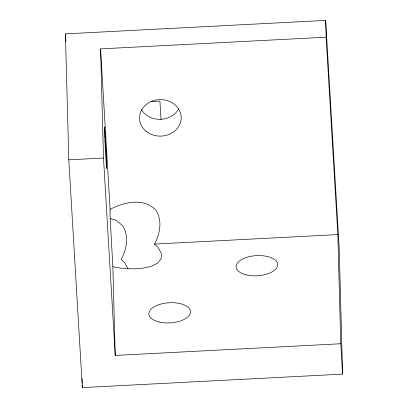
<?xml version="1.0" encoding="UTF-8"?>
<svg xmlns="http://www.w3.org/2000/svg" width="408" height="408" viewBox="0 0 408 408"><rect width="100%" height="100%" fill="white"/><g stroke="black" fill="none" stroke-linecap="round" stroke-linejoin="round"><path stroke-width="0.61" d="M112.848 266.669A47.772 23.088 -3.4 0 0 141.851 268.393L151.088 266.45L157.682 263.135L161.18 258.672L161.349 253.363L158.177 247.569L154.443 244.086C160.053 233.983 162.527 220.784 156.091 210.472C144.243 197.294 123.904 202.001 110.104 209.386A47.772 0.658 87 0 0 110.135 217.561L112.848 266.669L115.229 355.434L340.777 343.75L337.844 234.59L326.12 37.194L325.666 20.4L65.418 33.879L68.804 159.839L82.334 387.6L342.582 374.121L339.196 248.161L325.666 20.4M115.229 355.434L103.499 158.039L100.572 48.878L326.12 37.194M151.016 101.541L159.911 101.077L161.007 119.529M68.804 159.839L103.499 158.039M154.443 244.086L337.844 234.59M110.252 218.515L116.265 220.32L122.747 225.843C129.178 236.156 126.704 249.354 121.099 259.457L124.833 262.941L128.005 268.734M340.777 343.75L342.582 374.121M100.572 48.878L110.104 209.386M65.418 33.879L65.494 35.154M65.571 36.424L65.872 41.514M82.095 378.695L82.212 383.148M82.263 385.055L82.334 387.6M178.48 109.257A20.849 18.253 -1.5 0 1 159.972 119.33A20.849 18.253 -1.5 0 1 141.392 109.584M146.406 131.519A20.849 18.253 -1.5 0 0 180.749 121.548A20.849 18.253 -1.5 0 0 153.923 100.552A20.849 18.253 -1.5 0 0 146.406 131.519M104.759 136.879A20.849 0.286 87 0 0 106.636 168.438A20.849 0.286 87 0 0 105.289 137.542A20.849 0.286 87 0 0 104.759 136.879M159.508 322.08A20.849 10.078 -3.4 0 0 190.5 311.732A20.849 10.078 -3.4 0 0 159.038 304.623A20.849 10.078 -3.4 0 0 159.508 322.08M246.718 274.956A20.849 10.078 -3.4 0 0 277.715 264.614A20.849 10.078 -3.4 0 0 246.248 257.504A20.849 10.078 -3.4 0 0 246.718 274.956"/></g></svg>
